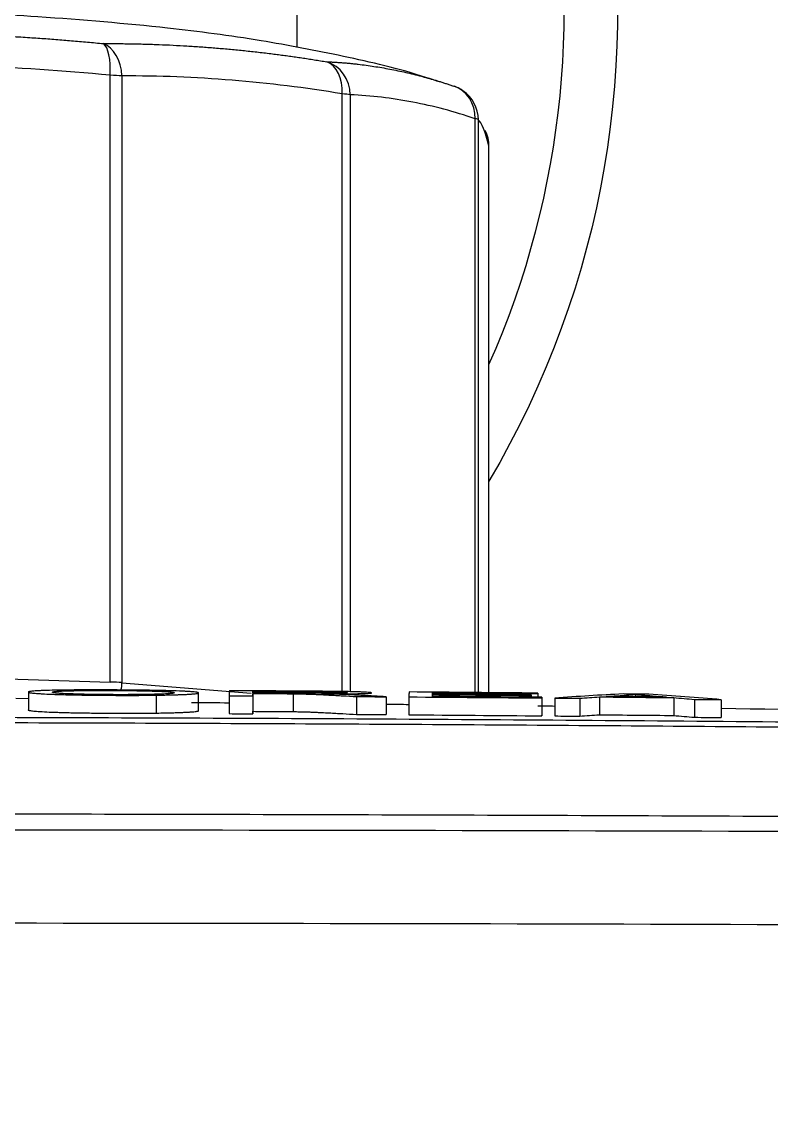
# Model space of a CAD drawing. Header units: millimetres. Extents: x 11618 to 13994, y -5897 to -2537.
# Drawn here: x 12340.59 to 12361.63, y -3587.91 to -3556.98 of the extents above; entities that cross this region are included whole.
import ezdxf

# ---------------------------------------------------------------- set-up
doc = ezdxf.new("R2010")
doc.units = ezdxf.units.MM
doc.layers.add('DIM', color=3, linetype='Continuous', lineweight=13)
doc.styles.get("Standard").update_dxf_attribs({"font": 'arial.ttf'})
doc.dimstyles.get("Standard").update_dxf_attribs({"dimtxt": 0.18, "dimasz": 0.18, "dimexe": 0.18, "dimexo": 0.0625, "dimgap": 0.09, "dimtad": 0, "dimtih": 1, "dimtoh": 1, "dimdec": 1, "dimdsep": 46, "dimtxsty": 'Standard', "dimcen": 0.09, "dimadec": 0, "dimazin": 0, "dimtfac": 1, "dimtdec": 1, "dimtofl": 0, "dimtmove": 0, "dimatfit": 3, "dimfxl": 1, "dimtolj": 1, "dimtzin": 0, "dimarcsym": 0})

# ---------------------------------------------------------------- blocks, each defined once
blk = doc.blocks.new('*D7')
at = {"layer": 'Defpoints', "color": 0, "transparency": 16777216}
for p in [(12331.318, -3489.71), (12736.437, -5533.88), (12816.946, -5533.88)]:
    blk.add_point(p, dxfattribs=at)
at = {"layer": 'DIM', "color": 0, "lineweight": -2, "transparency": 16777216}
for p, q in [((12331.381, -3489.71), (12817.126, -3489.71)), ((12816.946, -3507.71), (12816.946, -4494.996)), ((12816.946, -5515.88), (12816.946, -4528.595)), ((12736.499, -5533.88), (12817.126, -5533.88))]:
    blk.add_line(p, q, dxfattribs=at)
at = {"layer": 'DIM', "color": 0, "transparency": 16777216}
for points in [[(12813.946, -3507.71), (12819.946, -3507.71), (12816.946, -3489.71)], [(12813.946, -5515.88), (12819.946, -5515.88), (12816.946, -5533.88)]]:
    blk.add_solid(points, dxfattribs=at)
at = {"layer": 'DIM', "color": 3, "transparency": 16777216, "insert": (12816.946, -4511.795), "char_height": 18, "attachment_point": 5}
blk.add_mtext('\\A1;(2280)', dxfattribs=at)

msp = doc.modelspace()

# ---------------------------------------------------------------- linework, layer by layer
at = {"linetype": 'Continuous', "lineweight": 18}
for p, q in [((12348.318, -3557.699), (12348.318, -3549.44)), ((12353.704, -3560.466), (12353.703, -3560.463)), ((12353.704, -3575.804), (12353.704, -3560.466)), ((12347.075, -3575.766), (12347.075, -3575.81)), ((12346.407, -3575.892), (12346.407, -3576.393)), ((12347.07, -3575.895), (12347.07, -3576.397)), ((12347.072, -3575.826), (12347.072, -3576.328)), ((12348.208, -3575.834), (12348.208, -3576.336)), ((12349.982, -3575.913), (12349.982, -3576.415)), ((12350.813, -3575.919), (12350.813, -3576.421)), ((12351.456, -3575.924), (12351.456, -3576.425)), ((12352.119, -3575.86), (12352.119, -3575.91)), ((12352.122, -3575.804), (12352.122, -3575.843)), ((12354.886, -3575.883), (12354.886, -3575.932)), ((12354.887, -3575.867), (12354.887, -3575.932)), ((12355.075, -3575.831), (12355.075, -3575.934)), ((12355.076, -3575.817), (12355.076, -3575.934)), ((12355.187, -3575.935), (12355.187, -3576.436)), ((12355.187, -3575.953), (12355.187, -3576.455)), ((12355.551, -3575.956), (12355.551, -3576.458)), ((12356.253, -3575.963), (12356.253, -3576.464)), ((12356.805, -3575.922), (12356.805, -3576.424)), ((12357.818, -3575.857), (12357.818, -3575.917)), ((12358.895, -3575.943), (12358.895, -3576.444)), ((12359.477, -3575.993), (12359.477, -3576.495)), ((12360.23, -3576.001), (12360.23, -3576.502))]:
    msp.add_line(p, q, dxfattribs=at)
at = {"linetype": 'Continuous', "lineweight": 13}
for p, q in [((12343.064, -3575.506), (12343.064, -3558.475)), ((12343.396, -3558.493), (12343.396, -3575.524)), ((12349.581, -3575.773), (12349.581, -3558.996)), ((12349.809, -3559.023), (12349.809, -3575.777)), ((12353.316, -3575.8), (12353.316, -3559.694)), ((12353.406, -3559.727), (12353.406, -3575.801)), ((12353.703, -3575.804), (12353.703, -3560.463)), ((12335.145, -3575.248), (12343.064, -3575.506)), ((12343.396, -3575.524), (12347.027, -3575.818)), ((12340.766, -3575.975), (12340.412, -3575.964)), ((12344.368, -3576.376), (12344.368, -3575.874))]:
    msp.add_line(p, q, dxfattribs=at)
at = {"linetype": 'Continuous', "lineweight": 18, "extrusion": (0, 0, -1)}
msp.add_arc((-12331.318, -3556.64), 26, 128.6803, 210.5719, dxfattribs=at)
at = {"linetype": 'Continuous', "lineweight": 13}
msp.add_arc((12331.318, -3556.64), 24.5, 336.0234, 48.4537, dxfattribs=at)
at = {"linetype": 'Continuous', "lineweight": 18}
for centre, start, end in [((12352.407, -3559.73), 55.3599, 71.0969), ((12352.704, -3560.466), 0, 13.2082)]:
    msp.add_arc(centre, 1, start, end, dxfattribs=at)
at = {"linetype": 'Continuous', "lineweight": 13}
for centre, major_axis, ratio, start_param, end_param in [((12342.714, -3558.557), (-0.005, 1), 0.683336, 4.77304, 6.037517), ((12342.714, -3558.557), (0.099, 0.995), 0.342438, 4.828573, 6.09305), ((12348.899, -3559.059), (0.04, 0.999), 0.91007, 4.784744, 6.049221), ((12348.899, -3559.059), (0.165, 0.986), 0.67237, 4.888534, 6.153011), ((12342.714, -3558.557), (-1, 0), 0.087156, 3.962179, 4.354878), ((12348.899, -3559.059), (-1, 0), 0.087156, 3.56948, 3.962179), ((12352.407, -3559.73), (0.324, 0.946), 0.899104, 5.047608, 6.312085), ((12352.407, -3559.73), (0.568, 0.823), 0.999089, 6.283165, 6.53612), ((12352.407, -3559.73), (-1, 0), 0.087156, 3.176781, 3.56948), ((12352.704, -3560.466), (0.974, 0.228), 0.988123, 6.053088, 6.283203), ((12342.714, -3575.587), (-1, 0), 0.087156, 3.962179, 4.354878), ((12343.055, -3575.555), (-0.04, -0.498), 0.679198, 1.264753, 1.689825)]:
    msp.add_ellipse(centre, major_axis=major_axis, ratio=ratio, start_param=start_param, end_param=end_param, dxfattribs=at)
at = {"linetype": 'Continuous', "lineweight": 18}
for centre, major_axis, ratio, start_param, end_param in [((12352.407, -3559.73), (0.568, 0.823), 0.999089, 5.319614, 6.283166), ((12352.704, -3560.466), (0.974, 0.228), 0.988123, 0.000017, 0.229046)]:
    msp.add_ellipse(centre, major_axis=major_axis, ratio=ratio, start_param=start_param, end_param=end_param, dxfattribs=at)
for points, knots in [([(12352.268, -3558.646), (12352.166, -3558.611), (12351.267, -3558.306), (12349.575, -3557.922), (12347.155, -3557.456), (12344.389, -3557.099), (12341.294, -3556.833), (12337.757, -3556.65), (12334.23, -3556.554), (12330.622, -3556.532), (12327.099, -3556.581), (12323.656, -3556.703), (12320.21, -3556.917), (12317.124, -3557.219), (12314.248, -3557.675), (12312.13, -3558.112), (12310.918, -3558.488), (12310.581, -3558.599)], [0, 0, 0, 0, 0.007267, 0.063999, 0.122625, 0.19141, 0.284019, 0.361251, 0.441573, 0.517676, 0.593093, 0.669703, 0.750451, 0.843607, 0.913436, 0.976116, 1, 1, 1, 1]), ([(12352.059, -3558.573), (12352.075, -3558.577), (12352.125, -3558.592), (12352.208, -3558.616), (12352.307, -3558.646), (12352.407, -3558.677), (12352.506, -3558.709), (12352.606, -3558.742), (12352.673, -3558.764), (12352.706, -3558.776)], [0, 0, 0, 0, 0.077587, 0.231048, 0.38457, 0.53819, 0.691944, 0.845868, 1, 1, 1, 1]), ([(12341.436, -3575.738), (12341.331, -3575.741), (12341.239, -3575.744), (12341.12, -3575.748), (12341.083, -3575.75), (12341.033, -3575.752), (12341.017, -3575.753), (12340.987, -3575.755), (12340.973, -3575.756), (12340.906, -3575.761), (12340.866, -3575.764), (12340.821, -3575.771), (12340.809, -3575.773), (12340.794, -3575.776), (12340.789, -3575.777), (12340.782, -3575.779), (12340.778, -3575.78), (12340.77, -3575.783), (12340.767, -3575.785), (12340.765, -3575.789), (12340.765, -3575.79), (12340.766, -3575.792), (12340.769, -3575.795), (12340.779, -3575.799), (12340.794, -3575.802), (12340.799, -3575.803), (12340.812, -3575.806), (12340.819, -3575.807), (12340.859, -3575.813), (12340.902, -3575.817), (12340.983, -3575.824), (12341.013, -3575.826), (12341.063, -3575.83), (12341.08, -3575.831), (12341.116, -3575.833), (12341.135, -3575.834), (12341.233, -3575.84), (12341.346, -3575.845), (12341.479, -3575.85), (12341.533, -3575.852), (12341.561, -3575.853), (12341.648, -3575.856), (12341.708, -3575.858), (12341.801, -3575.86), (12341.832, -3575.861), (12341.896, -3575.862), (12341.928, -3575.863), (12342.027, -3575.865), (12342.095, -3575.867), (12342.2, -3575.869), (12342.235, -3575.869), (12342.306, -3575.871), (12342.414, -3575.872), (12342.597, -3575.875), (12342.746, -3575.876), (12342.86, -3575.877), (12342.898, -3575.877), (12342.974, -3575.878), (12343.012, -3575.878), (12343.203, -3575.879), (12343.354, -3575.88), (12343.58, -3575.88), (12343.655, -3575.879), (12343.767, -3575.879), (12343.804, -3575.879), (12343.878, -3575.879), (12344.06, -3575.878), (12344.234, -3575.876), (12344.368, -3575.874)], [0, 0, 0, 0, 0.0625, 0.0625, 0.09375, 0.09375, 0.109375, 0.109375, 0.125, 0.125, 0.1875, 0.1875, 0.21875, 0.21875, 0.234375, 0.234375, 0.25, 0.25, 0.28125, 0.28125, 0.296875, 0.296875, 0.3125, 0.34375, 0.34375, 0.359375, 0.359375, 0.375, 0.375, 0.4375, 0.4375, 0.46875, 0.46875, 0.484375, 0.484375, 0.5, 0.5, 0.5625, 0.578125, 0.578125, 0.59375, 0.59375, 0.625, 0.625, 0.640625, 0.640625, 0.65625, 0.65625, 0.6875, 0.6875, 0.703125, 0.703125, 0.71875, 0.75, 0.78125, 0.78125, 0.796875, 0.796875, 0.8125, 0.8125, 0.875, 0.875, 0.90625, 0.90625, 0.921875, 0.921875, 0.9375, 1, 1, 1, 1]), ([(12344.368, -3575.874), (12344.527, -3575.872), (12344.671, -3575.869), (12344.833, -3575.865), (12344.864, -3575.864), (12344.91, -3575.863), (12344.925, -3575.862), (12344.954, -3575.861), (12345.026, -3575.859), (12345.09, -3575.856), (12345.184, -3575.852), (12345.227, -3575.85), (12345.276, -3575.847), (12345.285, -3575.846), (12345.304, -3575.845), (12345.331, -3575.843), (12345.355, -3575.842), (12345.431, -3575.836), (12345.474, -3575.831), (12345.51, -3575.824), (12345.517, -3575.823), (12345.527, -3575.82), (12345.532, -3575.819), (12345.542, -3575.815), (12345.546, -3575.813), (12345.547, -3575.805), (12345.536, -3575.8), (12345.503, -3575.794), (12345.495, -3575.792), (12345.478, -3575.79), (12345.45, -3575.786), (12345.387, -3575.78), (12345.321, -3575.775), (12345.265, -3575.772), (12345.246, -3575.77), (12345.214, -3575.769), (12345.204, -3575.768), (12345.182, -3575.767), (12345.08, -3575.762), (12344.958, -3575.757), (12344.815, -3575.753), (12344.799, -3575.752), (12344.766, -3575.751), (12344.75, -3575.751), (12344.699, -3575.749), (12344.595, -3575.747), (12344.485, -3575.744), (12344.332, -3575.741), (12344.252, -3575.74), (12344.15, -3575.738), (12344.129, -3575.738), (12344.087, -3575.737), (12344.025, -3575.736), (12343.877, -3575.734), (12343.747, -3575.733), (12343.615, -3575.731), (12343.549, -3575.731), (12343.482, -3575.73), (12343.438, -3575.73), (12343.415, -3575.73), (12343.303, -3575.729), (12343.213, -3575.729), (12343.035, -3575.728), (12342.945, -3575.727), (12342.812, -3575.727), (12342.745, -3575.727), (12342.679, -3575.727), (12342.634, -3575.727), (12342.612, -3575.727), (12342.502, -3575.727), (12342.329, -3575.727), (12342.164, -3575.728), (12342.043, -3575.729), (12342.003, -3575.73), (12341.944, -3575.73), (12341.925, -3575.73), (12341.886, -3575.731), (12341.714, -3575.733), (12341.56, -3575.736), (12341.436, -3575.738)], [0, 0, 0, 0, 0.0625, 0.0625, 0.078125, 0.078125, 0.085938, 0.085938, 0.09375, 0.125, 0.125, 0.15625, 0.15625, 0.164063, 0.164063, 0.171875, 0.1875, 0.1875, 0.25, 0.25, 0.265625, 0.265625, 0.28125, 0.28125, 0.3125, 0.3125, 0.375, 0.375, 0.390625, 0.390625, 0.40625, 0.4375, 0.46875, 0.46875, 0.484375, 0.484375, 0.492187, 0.492187, 0.5, 0.5625, 0.5625, 0.570312, 0.570312, 0.578125, 0.578125, 0.59375, 0.625, 0.625, 0.65625, 0.65625, 0.664062, 0.664062, 0.671875, 0.6875, 0.71875, 0.71875, 0.734375, 0.742187, 0.742187, 0.75, 0.75, 0.78125, 0.78125, 0.8125, 0.8125, 0.828125, 0.835937, 0.835937, 0.84375, 0.84375, 0.875, 0.90625, 0.90625, 0.921875, 0.921875, 0.929687, 0.929687, 0.9375, 1, 1, 1, 1]), ([(12341.931, -3575.838), (12341.838, -3575.835), (12341.759, -3575.831), (12341.677, -3575.826), (12341.662, -3575.825), (12341.632, -3575.823), (12341.619, -3575.822), (12341.58, -3575.819), (12341.559, -3575.817), (12341.521, -3575.813), (12341.505, -3575.811), (12341.48, -3575.806), (12341.47, -3575.804), (12341.456, -3575.8), (12341.451, -3575.798), (12341.446, -3575.794), (12341.446, -3575.792), (12341.45, -3575.786), (12341.458, -3575.783), (12341.478, -3575.778), (12341.483, -3575.777), (12341.493, -3575.775), (12341.498, -3575.774), (12341.517, -3575.771), (12341.532, -3575.77), (12341.567, -3575.766), (12341.588, -3575.764), (12341.624, -3575.762), (12341.637, -3575.761), (12341.664, -3575.76), (12341.679, -3575.759), (12341.726, -3575.757), (12341.761, -3575.755), (12341.82, -3575.753), (12341.841, -3575.753), (12341.873, -3575.752), (12341.885, -3575.751), (12341.908, -3575.751), (12341.92, -3575.75), (12341.943, -3575.75), (12341.956, -3575.75), (12341.98, -3575.749), (12342.018, -3575.748), (12342.057, -3575.748), (12342.136, -3575.746), (12342.192, -3575.746), (12342.279, -3575.745), (12342.308, -3575.744), (12342.368, -3575.744), (12342.459, -3575.743), (12342.585, -3575.742), (12342.682, -3575.742), (12342.749, -3575.742), (12342.782, -3575.742), (12342.883, -3575.742), (12342.95, -3575.742), (12343.051, -3575.742), (12343.085, -3575.742), (12343.153, -3575.743), (12343.187, -3575.743), (12343.255, -3575.743), (12343.289, -3575.743), (12343.357, -3575.744), (12343.391, -3575.744), (12343.558, -3575.745), (12343.688, -3575.747), (12343.844, -3575.749), (12343.875, -3575.75), (12343.937, -3575.751), (12343.967, -3575.752), (12344.055, -3575.753), (12344.111, -3575.755), (12344.219, -3575.757), (12344.27, -3575.759), (12344.342, -3575.761), (12344.366, -3575.762), (12344.411, -3575.763), (12344.432, -3575.764), (12344.535, -3575.768), (12344.604, -3575.772), (12344.66, -3575.775)], [0, 0, 0, 0, 0.0625, 0.0625, 0.078125, 0.078125, 0.09375, 0.09375, 0.125, 0.125, 0.15625, 0.15625, 0.1875, 0.1875, 0.21875, 0.21875, 0.25, 0.25, 0.3125, 0.3125, 0.328125, 0.328125, 0.34375, 0.34375, 0.375, 0.375, 0.40625, 0.40625, 0.421875, 0.421875, 0.4375, 0.4375, 0.46875, 0.46875, 0.484375, 0.484375, 0.492187, 0.492187, 0.5, 0.5, 0.507812, 0.507812, 0.515625, 0.53125, 0.53125, 0.5625, 0.5625, 0.578125, 0.578125, 0.59375, 0.625, 0.640625, 0.640625, 0.65625, 0.65625, 0.6875, 0.6875, 0.703125, 0.703125, 0.71875, 0.71875, 0.734375, 0.734375, 0.75, 0.75, 0.8125, 0.8125, 0.828125, 0.828125, 0.84375, 0.84375, 0.875, 0.875, 0.90625, 0.90625, 0.921875, 0.921875, 0.9375, 0.9375, 1, 1, 1, 1]), ([(12348.998, -3575.837), (12349.071, -3575.837), (12349.142, -3575.837), (12349.283, -3575.838), (12349.353, -3575.838), (12349.491, -3575.837), (12349.559, -3575.837), (12349.659, -3575.837), (12349.692, -3575.836), (12349.757, -3575.836), (12349.789, -3575.836), (12349.881, -3575.835), (12349.939, -3575.834), (12350.007, -3575.833), (12350.02, -3575.832), (12350.046, -3575.832), (12350.059, -3575.832), (12350.096, -3575.831), (12350.12, -3575.83), (12350.186, -3575.828), (12350.226, -3575.827), (12350.277, -3575.825), (12350.293, -3575.824), (12350.321, -3575.822), (12350.334, -3575.822), (12350.367, -3575.819), (12350.383, -3575.817), (12350.396, -3575.815), (12350.398, -3575.815), (12350.402, -3575.814), (12350.407, -3575.812), (12350.408, -3575.811), (12350.408, -3575.808), (12350.403, -3575.806), (12350.391, -3575.804), (12350.388, -3575.803), (12350.381, -3575.802), (12350.371, -3575.801), (12350.339, -3575.798), (12350.3, -3575.795), (12350.253, -3575.792), (12350.236, -3575.791), (12350.2, -3575.789), (12350.181, -3575.788), (12350.119, -3575.786), (12350.073, -3575.784), (12350.009, -3575.782), (12349.996, -3575.782), (12349.969, -3575.781), (12349.955, -3575.78), (12349.913, -3575.779), (12349.825, -3575.777), (12349.729, -3575.775), (12349.645, -3575.774), (12349.628, -3575.773), (12349.593, -3575.773), (12349.576, -3575.772), (12349.524, -3575.772), (12349.489, -3575.771), (12349.383, -3575.77), (12349.312, -3575.769), (12349.169, -3575.768), (12349.097, -3575.767), (12348.953, -3575.766), (12348.881, -3575.765), (12348.772, -3575.764), (12348.735, -3575.764), (12348.663, -3575.763), (12348.626, -3575.763), (12348.445, -3575.762), (12347.719, -3575.757), (12346.993, -3575.752), (12346.413, -3575.748)], [0, 0, 0, 0, 0.03125, 0.03125, 0.0625, 0.0625, 0.09375, 0.09375, 0.109375, 0.109375, 0.125, 0.125, 0.15625, 0.15625, 0.164062, 0.164062, 0.171875, 0.171875, 0.1875, 0.1875, 0.21875, 0.21875, 0.234375, 0.234375, 0.25, 0.25, 0.28125, 0.28125, 0.289062, 0.289062, 0.296875, 0.3125, 0.3125, 0.34375, 0.34375, 0.351562, 0.351562, 0.359375, 0.375, 0.40625, 0.40625, 0.421875, 0.421875, 0.4375, 0.4375, 0.46875, 0.46875, 0.476562, 0.476562, 0.484375, 0.484375, 0.5, 0.53125, 0.53125, 0.539062, 0.539062, 0.546875, 0.546875, 0.5625, 0.5625, 0.59375, 0.59375, 0.625, 0.625, 0.65625, 0.65625, 0.671875, 0.671875, 0.6875, 0.6875, 0.75, 1, 1, 1, 1]), ([(12347.075, -3575.766), (12347.373, -3575.768), (12347.82, -3575.771), (12348.341, -3575.774), (12348.565, -3575.776), (12348.658, -3575.777), (12348.677, -3575.777), (12348.714, -3575.777), (12348.77, -3575.778), (12348.825, -3575.778), (12348.899, -3575.779), (12348.936, -3575.779), (12349.01, -3575.78), (12349.047, -3575.78), (12349.12, -3575.781), (12349.156, -3575.782), (12349.227, -3575.783), (12349.262, -3575.783), (12349.313, -3575.784), (12349.329, -3575.785), (12349.362, -3575.785), (12349.378, -3575.786), (12349.409, -3575.787), (12349.424, -3575.787), (12349.454, -3575.788), (12349.468, -3575.788), (12349.509, -3575.789), (12349.534, -3575.79), (12349.57, -3575.792), (12349.581, -3575.792), (12349.603, -3575.793), (12349.633, -3575.794), (12349.658, -3575.796), (12349.679, -3575.797), (12349.685, -3575.798), (12349.696, -3575.799), (12349.701, -3575.799), (12349.714, -3575.801), (12349.719, -3575.802), (12349.725, -3575.803), (12349.726, -3575.804), (12349.727, -3575.805), (12349.727, -3575.805), (12349.725, -3575.807), (12349.721, -3575.808), (12349.712, -3575.809), (12349.709, -3575.809), (12349.7, -3575.81), (12349.695, -3575.811), (12349.667, -3575.813), (12349.634, -3575.814), (12349.593, -3575.816)], [0, 0, 0, 0, 0.25, 0.375, 0.4375, 0.4375, 0.453125, 0.453125, 0.46875, 0.5, 0.5, 0.53125, 0.53125, 0.5625, 0.5625, 0.59375, 0.59375, 0.625, 0.625, 0.640625, 0.640625, 0.65625, 0.65625, 0.671875, 0.671875, 0.6875, 0.6875, 0.71875, 0.71875, 0.734375, 0.734375, 0.75, 0.78125, 0.78125, 0.796875, 0.796875, 0.8125, 0.8125, 0.84375, 0.84375, 0.859375, 0.859375, 0.875, 0.875, 0.90625, 0.90625, 0.921875, 0.921875, 0.9375, 0.9375, 1, 1, 1, 1]), ([(12344.66, -3575.775), (12344.707, -3575.778), (12344.745, -3575.781), (12344.803, -3575.788), (12344.825, -3575.791), (12344.843, -3575.795), (12344.846, -3575.796), (12344.852, -3575.797), (12344.859, -3575.8), (12344.863, -3575.802), (12344.865, -3575.805), (12344.865, -3575.807), (12344.862, -3575.81), (12344.859, -3575.812), (12344.847, -3575.817), (12344.833, -3575.82), (12344.805, -3575.824), (12344.799, -3575.825), (12344.786, -3575.826), (12344.779, -3575.827), (12344.757, -3575.83), (12344.74, -3575.831), (12344.682, -3575.836), (12344.634, -3575.839), (12344.569, -3575.842), (12344.561, -3575.842), (12344.546, -3575.843), (12344.538, -3575.843), (12344.514, -3575.844), (12344.481, -3575.845), (12344.446, -3575.847), (12344.41, -3575.848), (12344.391, -3575.848), (12344.333, -3575.85), (12344.293, -3575.851), (12344.229, -3575.853), (12344.196, -3575.853), (12344.162, -3575.854), (12344.139, -3575.855), (12344.128, -3575.855), (12344.022, -3575.857), (12343.874, -3575.859), (12343.713, -3575.86), (12343.63, -3575.86), (12343.602, -3575.86), (12343.546, -3575.86), (12343.518, -3575.861), (12343.378, -3575.861), (12343.264, -3575.861), (12343.121, -3575.86), (12343.092, -3575.86), (12343.035, -3575.859), (12342.95, -3575.859), (12342.809, -3575.858), (12342.699, -3575.856), (12342.617, -3575.855), (12342.59, -3575.855), (12342.536, -3575.854), (12342.51, -3575.854), (12342.378, -3575.851), (12342.279, -3575.849), (12342.141, -3575.845), (12342.097, -3575.844), (12342.033, -3575.842), (12342.012, -3575.841), (12341.971, -3575.84), (12341.951, -3575.839), (12341.931, -3575.838)], [0, 0, 0, 0, 0.0625, 0.0625, 0.125, 0.125, 0.140625, 0.140625, 0.15625, 0.1875, 0.1875, 0.21875, 0.21875, 0.25, 0.25, 0.3125, 0.3125, 0.328125, 0.328125, 0.34375, 0.34375, 0.375, 0.375, 0.4375, 0.4375, 0.445313, 0.445313, 0.453125, 0.453125, 0.46875, 0.484375, 0.484375, 0.5, 0.5, 0.53125, 0.53125, 0.546875, 0.554688, 0.554688, 0.5625, 0.5625, 0.625, 0.65625, 0.65625, 0.671875, 0.671875, 0.6875, 0.6875, 0.75, 0.75, 0.765625, 0.765625, 0.78125, 0.8125, 0.84375, 0.84375, 0.859375, 0.859375, 0.875, 0.875, 0.9375, 0.9375, 0.96875, 0.96875, 0.984375, 0.984375, 1, 1, 1, 1]), ([(12347.072, -3575.826), (12347.262, -3575.828), (12347.499, -3575.829), (12347.736, -3575.831), (12347.83, -3575.831), (12347.878, -3575.831), (12347.972, -3575.832), (12348.02, -3575.832), (12348.091, -3575.833), (12348.114, -3575.833), (12348.161, -3575.834), (12348.185, -3575.834), (12348.208, -3575.834)], [0, 0, 0, 0, 0.5, 0.625, 0.625, 0.75, 0.75, 0.875, 0.875, 0.9375, 0.9375, 1, 1, 1, 1]), ([(12348.208, -3575.834), (12348.267, -3575.835), (12348.324, -3575.836), (12348.406, -3575.838), (12348.433, -3575.838), (12348.472, -3575.839), (12348.485, -3575.839), (12348.505, -3575.84), (12348.511, -3575.84), (12348.524, -3575.84), (12348.53, -3575.841), (12348.561, -3575.841), (12348.584, -3575.842), (12348.629, -3575.844), (12348.651, -3575.844), (12348.693, -3575.846), (12348.714, -3575.847), (12348.754, -3575.848), (12348.773, -3575.849), (12348.831, -3575.851), (12348.868, -3575.853), (12348.94, -3575.856), (12348.975, -3575.858), (12349.078, -3575.863), (12349.145, -3575.867), (12349.277, -3575.874), (12349.341, -3575.877), (12349.47, -3575.884), (12349.535, -3575.888), (12349.727, -3575.899), (12349.854, -3575.906), (12349.982, -3575.913)], [0, 0, 0, 0, 0.0625, 0.0625, 0.09375, 0.09375, 0.109375, 0.109375, 0.117187, 0.117187, 0.125, 0.125, 0.15625, 0.15625, 0.1875, 0.1875, 0.21875, 0.21875, 0.25, 0.25, 0.3125, 0.3125, 0.375, 0.375, 0.5, 0.5, 0.625, 0.625, 0.75, 0.75, 1, 1, 1, 1]), ([(12349.593, -3575.816), (12349.565, -3575.817), (12349.534, -3575.818), (12349.481, -3575.819), (12349.452, -3575.819), (12349.422, -3575.82), (12349.401, -3575.82), (12349.391, -3575.82), (12349.337, -3575.821), (12349.292, -3575.821), (12349.233, -3575.821), (12349.221, -3575.821), (12349.197, -3575.821), (12349.185, -3575.821), (12349.149, -3575.821), (12349.124, -3575.822), (12349.051, -3575.822), (12349.001, -3575.821), (12348.901, -3575.821), (12348.851, -3575.821), (12348.75, -3575.821), (12348.699, -3575.82), (12348.597, -3575.82), (12348.546, -3575.819), (12348.495, -3575.819)], [0, 0, 0, 0, 0.125, 0.125, 0.1875, 0.21875, 0.21875, 0.25, 0.25, 0.375, 0.375, 0.40625, 0.40625, 0.4375, 0.4375, 0.5, 0.5, 0.625, 0.625, 0.75, 0.75, 0.875, 0.875, 1, 1, 1, 1]), ([(12349.397, -3575.847), (12349.368, -3575.846), (12349.337, -3575.845), (12349.273, -3575.843), (12349.24, -3575.843), (12349.173, -3575.841), (12349.138, -3575.84), (12349.069, -3575.839), (12349.034, -3575.838), (12348.998, -3575.837)], [0, 0, 0, 0, 0.25, 0.25, 0.5, 0.5, 0.75, 0.75, 1, 1, 1, 1]), ([(12350.813, -3575.919), (12350.591, -3575.906), (12350.313, -3575.891), (12350.035, -3575.875), (12349.966, -3575.872), (12349.952, -3575.871), (12349.924, -3575.869), (12349.882, -3575.867), (12349.837, -3575.865), (12349.746, -3575.861), (12349.682, -3575.858), (12349.546, -3575.852), (12349.474, -3575.85), (12349.397, -3575.847)], [0, 0, 0, 0, 0.5, 0.625, 0.625, 0.65625, 0.65625, 0.6875, 0.75, 0.75, 0.875, 0.875, 1, 1, 1, 1]), ([(12356.996, -3575.909), (12357.146, -3575.9), (12357.315, -3575.89), (12357.493, -3575.88), (12357.521, -3575.878), (12357.54, -3575.877), (12357.55, -3575.876), (12357.596, -3575.874), (12357.698, -3575.867), (12357.776, -3575.861), (12357.818, -3575.857)], [0, 0, 0, 0, 0.5, 0.5625, 0.59375, 0.59375, 0.625, 0.625, 0.75, 1, 1, 1, 1]), ([(12357.818, -3575.857), (12357.847, -3575.859), (12357.879, -3575.862), (12357.946, -3575.868), (12357.98, -3575.87), (12358.052, -3575.876), (12358.088, -3575.879), (12358.144, -3575.883), (12358.163, -3575.884), (12358.201, -3575.887), (12358.371, -3575.9), (12358.54, -3575.914), (12358.691, -3575.926)], [0, 0, 0, 0, 0.125, 0.125, 0.25, 0.25, 0.375, 0.375, 0.4375, 0.4375, 0.5, 1, 1, 1, 1]), ([(12340.766, -3576.289), (12340.766, -3576.289), (12340.766, -3576.289), (12340.765, -3576.29), (12340.765, -3576.291), (12340.766, -3576.294), (12340.769, -3576.297), (12340.779, -3576.3), (12340.794, -3576.304), (12340.799, -3576.305), (12340.812, -3576.307), (12340.819, -3576.308), (12340.859, -3576.314), (12340.902, -3576.319), (12340.983, -3576.326), (12341.013, -3576.328), (12341.063, -3576.332), (12341.08, -3576.333), (12341.116, -3576.335), (12341.135, -3576.336), (12341.233, -3576.342), (12341.346, -3576.347), (12341.479, -3576.352), (12341.533, -3576.354), (12341.561, -3576.355), (12341.648, -3576.358), (12341.708, -3576.359), (12341.801, -3576.362), (12341.832, -3576.363), (12341.896, -3576.364), (12341.928, -3576.365), (12342.027, -3576.367), (12342.095, -3576.369), (12342.2, -3576.371), (12342.235, -3576.371), (12342.306, -3576.372), (12342.414, -3576.374), (12342.597, -3576.376), (12342.746, -3576.378), (12342.86, -3576.379), (12342.898, -3576.379), (12342.974, -3576.38), (12343.012, -3576.38), (12343.203, -3576.381), (12343.354, -3576.381), (12343.58, -3576.381), (12343.655, -3576.381), (12343.767, -3576.381), (12343.804, -3576.381), (12343.878, -3576.38), (12344.06, -3576.379), (12344.234, -3576.378), (12344.368, -3576.376)], [0, 0, 0, 0, 0.000696, 0.000696, 0.02242, 0.02242, 0.044144, 0.087592, 0.087592, 0.109316, 0.109316, 0.13104, 0.13104, 0.217936, 0.217936, 0.261384, 0.261384, 0.283108, 0.283108, 0.304832, 0.304832, 0.391728, 0.413452, 0.413452, 0.435176, 0.435176, 0.478624, 0.478624, 0.500348, 0.500348, 0.522072, 0.522072, 0.56552, 0.56552, 0.587244, 0.587244, 0.608968, 0.652416, 0.695864, 0.695864, 0.717588, 0.717588, 0.739312, 0.739312, 0.826208, 0.826208, 0.869656, 0.869656, 0.89138, 0.89138, 0.913104, 1, 1, 1, 1]), ([(12344.368, -3576.376), (12344.527, -3576.374), (12344.671, -3576.371), (12344.833, -3576.367), (12344.864, -3576.366), (12344.91, -3576.364), (12344.925, -3576.364), (12344.954, -3576.363), (12345.026, -3576.361), (12345.09, -3576.358), (12345.184, -3576.354), (12345.227, -3576.351), (12345.276, -3576.348), (12345.285, -3576.348), (12345.304, -3576.347), (12345.331, -3576.345), (12345.355, -3576.343), (12345.431, -3576.337), (12345.474, -3576.332), (12345.51, -3576.326), (12345.517, -3576.324), (12345.527, -3576.322), (12345.532, -3576.321), (12345.542, -3576.317), (12345.546, -3576.314), (12345.546, -3576.311), (12345.546, -3576.311), (12345.546, -3576.311)], [0, 0, 0, 0, 0.198236, 0.198236, 0.247795, 0.247795, 0.272575, 0.272575, 0.297354, 0.396472, 0.396472, 0.495591, 0.495591, 0.52037, 0.52037, 0.54515, 0.594709, 0.594709, 0.792945, 0.792945, 0.842504, 0.842504, 0.892063, 0.892063, 0.991181, 0.991181, 1, 1, 1, 1]), ([(12347.072, -3576.328), (12347.262, -3576.329), (12347.499, -3576.33), (12347.736, -3576.332), (12347.83, -3576.333), (12347.878, -3576.333), (12347.973, -3576.334), (12348.02, -3576.334), (12348.091, -3576.334), (12348.114, -3576.335), (12348.161, -3576.335), (12348.185, -3576.335), (12348.208, -3576.336)], [0, 0, 0, 0, 0.5, 0.625, 0.625, 0.75, 0.75, 0.875, 0.875, 0.9375, 0.9375, 1, 1, 1, 1]), ([(12348.208, -3576.336), (12348.267, -3576.336), (12348.324, -3576.337), (12348.406, -3576.339), (12348.433, -3576.34), (12348.472, -3576.341), (12348.485, -3576.341), (12348.505, -3576.341), (12348.511, -3576.342), (12348.524, -3576.342), (12348.53, -3576.342), (12348.561, -3576.343), (12348.584, -3576.344), (12348.629, -3576.345), (12348.651, -3576.346), (12348.693, -3576.347), (12348.714, -3576.348), (12348.754, -3576.35), (12348.773, -3576.35), (12348.831, -3576.353), (12348.868, -3576.355), (12348.94, -3576.358), (12348.975, -3576.36), (12349.078, -3576.365), (12349.145, -3576.368), (12349.277, -3576.375), (12349.341, -3576.379), (12349.47, -3576.386), (12349.535, -3576.389), (12349.727, -3576.4), (12349.854, -3576.408), (12349.982, -3576.415)], [0, 0, 0, 0, 0.0625, 0.0625, 0.09375, 0.09375, 0.109375, 0.109375, 0.117188, 0.117188, 0.125, 0.125, 0.15625, 0.15625, 0.1875, 0.1875, 0.21875, 0.21875, 0.25, 0.25, 0.3125, 0.3125, 0.375, 0.375, 0.5, 0.5, 0.625, 0.625, 0.75, 0.75, 1, 1, 1, 1]), ([(12415.016, -3577.526), (12414.101, -3577.498), (12411.211, -3577.411), (12406.739, -3577.302), (12401.122, -3577.154), (12395.367, -3577.004), (12389.243, -3576.846), (12383.478, -3576.706), (12378.922, -3576.601), (12375.149, -3576.519), (12371.235, -3576.439), (12366.198, -3576.345), (12362.404, -3576.283), (12360.229, -3576.252)], [0, 0, 0, 0, 0.056787, 0.177836, 0.275083, 0.375579, 0.494642, 0.602489, 0.681867, 0.736946, 0.802093, 0.886605, 1, 1, 1, 1])]:
    msp.add_open_spline(points, degree=3, knots=knots, dxfattribs=at)
at = {"linetype": 'Continuous', "lineweight": 13}
for points, knots in [([(12334.844, -3557.325), (12334.884, -3557.323), (12334.963, -3557.321), (12335.081, -3557.317), (12335.199, -3557.313), (12335.317, -3557.31), (12335.435, -3557.307), (12335.553, -3557.304), (12335.671, -3557.302), (12335.789, -3557.299), (12335.906, -3557.297), (12336.024, -3557.295), (12336.142, -3557.294), (12336.26, -3557.292), (12336.378, -3557.291), (12336.496, -3557.29), (12336.614, -3557.29), (12336.731, -3557.289), (12336.977, -3557.289), (12337.351, -3557.29), (12337.853, -3557.296), (12338.355, -3557.306), (12338.858, -3557.321), (12339.36, -3557.339), (12339.862, -3557.362), (12340.365, -3557.388), (12340.774, -3557.413), (12341.09, -3557.435), (12341.313, -3557.451), (12341.536, -3557.467), (12341.759, -3557.485), (12341.982, -3557.504), (12342.205, -3557.523), (12342.429, -3557.543), (12342.652, -3557.564), (12342.802, -3557.579), (12342.876, -3557.586)], [0, 0, 0, 0, 0.014759, 0.029506, 0.044243, 0.05897, 0.07369, 0.088402, 0.103107, 0.117807, 0.132503, 0.147195, 0.161885, 0.176573, 0.191261, 0.20595, 0.22064, 0.235333, 0.250029, 0.312597, 0.37507, 0.43753, 0.500059, 0.56257, 0.625013, 0.687472, 0.750029, 0.777777, 0.805516, 0.833253, 0.860994, 0.888747, 0.916517, 0.944311, 0.972137, 1, 1, 1, 1]), ([(12342.876, -3557.586), (12342.907, -3557.586), (12342.968, -3557.586), (12343.06, -3557.586), (12343.152, -3557.586), (12343.244, -3557.586), (12343.336, -3557.587), (12343.428, -3557.587), (12343.52, -3557.589), (12343.612, -3557.59), (12343.704, -3557.591), (12343.795, -3557.593), (12343.887, -3557.595), (12343.979, -3557.597), (12344.071, -3557.6), (12344.163, -3557.603), (12344.255, -3557.606), (12344.347, -3557.609), (12344.539, -3557.616), (12344.83, -3557.629), (12345.222, -3557.65), (12345.614, -3557.676), (12346.006, -3557.706), (12346.398, -3557.74), (12346.791, -3557.778), (12347.183, -3557.82), (12347.504, -3557.858), (12347.751, -3557.889), (12347.925, -3557.912), (12348.1, -3557.935), (12348.274, -3557.96), (12348.449, -3557.985), (12348.623, -3558.012), (12348.798, -3558.039), (12348.973, -3558.067), (12349.09, -3558.086), (12349.148, -3558.096)], [0, 0, 0, 0, 0.014755, 0.0295, 0.044234, 0.058958, 0.073674, 0.088383, 0.103085, 0.117782, 0.132474, 0.147163, 0.161849, 0.176534, 0.191218, 0.205903, 0.22059, 0.235279, 0.249971, 0.312524, 0.374981, 0.437426, 0.499941, 0.562466, 0.624924, 0.687398, 0.749971, 0.777727, 0.805473, 0.833216, 0.860964, 0.888723, 0.916499, 0.9443, 0.972131, 1, 1, 1, 1]), ([(12349.148, -3558.096), (12349.166, -3558.096), (12349.2, -3558.098), (12349.252, -3558.1), (12349.304, -3558.103), (12349.356, -3558.106), (12349.408, -3558.109), (12349.46, -3558.112), (12349.512, -3558.115), (12349.564, -3558.119), (12349.616, -3558.123), (12349.667, -3558.128), (12349.719, -3558.132), (12349.771, -3558.137), (12349.823, -3558.142), (12349.875, -3558.147), (12349.927, -3558.153), (12349.979, -3558.158), (12350.088, -3558.171), (12350.253, -3558.191), (12350.475, -3558.224), (12350.697, -3558.26), (12350.919, -3558.3), (12351.142, -3558.345), (12351.365, -3558.394), (12351.588, -3558.446), (12351.77, -3558.493), (12351.91, -3558.531), (12351.993, -3558.554), (12352.042, -3558.568), (12352.059, -3558.573)], [0, 0, 0, 0, 0.018012, 0.036011, 0.053997, 0.071971, 0.089936, 0.107891, 0.125838, 0.143779, 0.161714, 0.179645, 0.197573, 0.215499, 0.233424, 0.251351, 0.269279, 0.28721, 0.305146, 0.381504, 0.457747, 0.533975, 0.610289, 0.686615, 0.762859, 0.839122, 0.915506, 0.949388, 0.983258, 1, 1, 1, 1]), ([(12343.064, -3558.475), (12341.746, -3558.344), (12340.426, -3558.259), (12337.784, -3558.173), (12336.463, -3558.172), (12335.145, -3558.218)], [0, 0, 0, 0, 0.5, 0.5, 1, 1, 1, 1]), ([(12349.581, -3558.996), (12348.551, -3558.824), (12347.52, -3558.698), (12345.456, -3558.53), (12344.426, -3558.489), (12343.396, -3558.493)], [0, 0, 0, 0, 0.5, 0.5, 1, 1, 1, 1]), ([(12353.316, -3559.694), (12352.732, -3559.494), (12352.147, -3559.34), (12350.977, -3559.116), (12350.393, -3559.046), (12349.809, -3559.023)], [0, 0, 0, 0, 0.5, 0.5, 1, 1, 1, 1]), ([(12353.703, -3560.463), (12353.654, -3560.252), (12353.604, -3560.087), (12353.505, -3559.841), (12353.456, -3559.761), (12353.406, -3559.727)], [0, 0, 0, 0, 0.5, 0.5, 1, 1, 1, 1]), ([(12425.371, -3578.036), (12425.242, -3578.03), (12424.983, -3578.018), (12424.595, -3578), (12424.21, -3577.982), (12423.827, -3577.965), (12423.446, -3577.948), (12423.067, -3577.932), (12422.378, -3577.902), (12421.463, -3577.865), (12420.406, -3577.823), (12419.602, -3577.793), (12419.05, -3577.773), (12418.69, -3577.761), (12418.439, -3577.752), (12418.214, -3577.744), (12417.989, -3577.737), (12417.764, -3577.729), (12417.539, -3577.722), (12417.315, -3577.715), (12417.091, -3577.708), (12416.868, -3577.701), (12416.644, -3577.694), (12416.421, -3577.687), (12416.198, -3577.68), (12415.975, -3577.674), (12415.753, -3577.667), (12415.53, -3577.661), (12415.096, -3577.649), (12414.456, -3577.631), (12413.609, -3577.611), (12412.777, -3577.591), (12411.664, -3577.565), (12410.273, -3577.533), (12408.594, -3577.496), (12407.055, -3577.462), (12405.656, -3577.433), (12404.396, -3577.406), (12403.137, -3577.38), (12401.869, -3577.354), (12400.023, -3577.317), (12397.03, -3577.259), (12392.326, -3577.173), (12385.911, -3577.066), (12378.044, -3576.95), (12369.236, -3576.843), (12359.999, -3576.755), (12350.587, -3576.691), (12340.998, -3576.651), (12334.35, -3576.643), (12330.7, -3576.643), (12330.11, -3576.643), (12329.519, -3576.644), (12328.928, -3576.644), (12328.337, -3576.645), (12327.746, -3576.645), (12327.156, -3576.646), (12326.565, -3576.647), (12325.974, -3576.648), (12325.383, -3576.649), (12324.792, -3576.65), (12324.201, -3576.651), (12323.61, -3576.652), (12323.019, -3576.654), (12322.428, -3576.655), (12321.837, -3576.657), (12321.246, -3576.659), (12320.655, -3576.661), (12320.064, -3576.662), (12319.474, -3576.664), (12318.883, -3576.667), (12318.292, -3576.669), (12317.701, -3576.671), (12317.11, -3576.674), (12316.519, -3576.676), (12315.929, -3576.679), (12315.338, -3576.681), (12314.747, -3576.684), (12314.156, -3576.687), (12313.566, -3576.69), (12312.975, -3576.693), (12312.384, -3576.697), (12311.793, -3576.7), (12311.203, -3576.703), (12310.612, -3576.707), (12310.021, -3576.711), (12309.431, -3576.714), (12308.84, -3576.718), (12308.249, -3576.722), (12307.659, -3576.726), (12307.068, -3576.73), (12306.477, -3576.735), (12305.887, -3576.739), (12305.296, -3576.743), (12304.706, -3576.748), (12304.115, -3576.752), (12303.524, -3576.757), (12302.934, -3576.762), (12302.343, -3576.767), (12301.753, -3576.772), (12301.162, -3576.777), (12300.572, -3576.782), (12299.981, -3576.788), (12299.39, -3576.793), (12298.8, -3576.799), (12298.209, -3576.804), (12297.619, -3576.81), (12297.028, -3576.816), (12296.438, -3576.822), (12295.847, -3576.828), (12295.257, -3576.834), (12294.666, -3576.84), (12294.076, -3576.847), (12293.485, -3576.853), (12292.895, -3576.86), (12292.304, -3576.866), (12291.714, -3576.873), (12291.123, -3576.88), (12290.533, -3576.887), (12289.942, -3576.894), (12289.352, -3576.901), (12288.761, -3576.908), (12288.171, -3576.916), (12287.58, -3576.923), (12286.99, -3576.931), (12286.399, -3576.938), (12285.809, -3576.946), (12285.218, -3576.954), (12284.628, -3576.962), (12284.037, -3576.97), (12283.447, -3576.978), (12282.857, -3576.986), (12282.266, -3576.995), (12281.676, -3577.003), (12281.085, -3577.012), (12280.495, -3577.02), (12279.904, -3577.029), (12279.314, -3577.038), (12278.724, -3577.047), (12278.133, -3577.056), (12277.543, -3577.065), (12276.953, -3577.074), (12276.362, -3577.084), (12275.772, -3577.093), (12275.182, -3577.103), (12274.591, -3577.112), (12274.001, -3577.122), (12273.411, -3577.132), (12272.821, -3577.142), (12272.231, -3577.152), (12271.64, -3577.162), (12271.05, -3577.172), (12270.46, -3577.183), (12269.87, -3577.193), (12269.28, -3577.204), (12268.69, -3577.214), (12268.1, -3577.225), (12267.51, -3577.236), (12266.92, -3577.247), (12266.33, -3577.258), (12265.74, -3577.269), (12265.15, -3577.28), (12264.56, -3577.292), (12263.97, -3577.303), (12263.38, -3577.314), (12262.79, -3577.326), (12262.201, -3577.338), (12261.611, -3577.35), (12261.021, -3577.362), (12260.431, -3577.374), (12259.841, -3577.386), (12259.252, -3577.398), (12258.662, -3577.41), (12258.072, -3577.423), (12257.483, -3577.435), (12256.893, -3577.448), (12256.304, -3577.46), (12255.714, -3577.473), (12255.124, -3577.486), (12254.535, -3577.499), (12253.945, -3577.512), (12253.356, -3577.525), (12252.766, -3577.539), (12252.177, -3577.552), (12251.588, -3577.566), (12250.999, -3577.579), (12250.41, -3577.593), (12249.821, -3577.607), (12249.241, -3577.62), (12248.677, -3577.634), (12248.13, -3577.647), (12247.592, -3577.661), (12247.054, -3577.676), (12246.515, -3577.692), (12245.975, -3577.708), (12245.433, -3577.725), (12244.89, -3577.742), (12244.345, -3577.761), (12243.8, -3577.779), (12243.254, -3577.799), (12242.707, -3577.819), (12242.16, -3577.84), (12241.613, -3577.862), (12241.064, -3577.884), (12240.514, -3577.906), (12239.963, -3577.93), (12239.412, -3577.954), (12238.859, -3577.978), (12238.306, -3578.003), (12237.752, -3578.029), (12237.382, -3578.046), (12237.198, -3578.055)], [0, 0, 0, 0, 0.002075, 0.004138, 0.006191, 0.008234, 0.010265, 0.012285, 0.014295, 0.021282, 0.026906, 0.031182, 0.034123, 0.035734, 0.036934, 0.038133, 0.039331, 0.040527, 0.041722, 0.042916, 0.044109, 0.0453, 0.04649, 0.047678, 0.048865, 0.050051, 0.051235, 0.052418, 0.053599, 0.058178, 0.06263, 0.067121, 0.071464, 0.080395, 0.089328, 0.098262, 0.104962, 0.111662, 0.118361, 0.12506, 0.131886, 0.147806, 0.172816, 0.206909, 0.250083, 0.298211, 0.347252, 0.397214, 0.448106, 0.499939, 0.503075, 0.50621, 0.509346, 0.512481, 0.515617, 0.518753, 0.521889, 0.525026, 0.528162, 0.531298, 0.534435, 0.537571, 0.540708, 0.543844, 0.546981, 0.550118, 0.553254, 0.55639, 0.559527, 0.562663, 0.565799, 0.568935, 0.572072, 0.575208, 0.578344, 0.58148, 0.584616, 0.587751, 0.590887, 0.594023, 0.597159, 0.600295, 0.60343, 0.606566, 0.609702, 0.612837, 0.615973, 0.619109, 0.622244, 0.62538, 0.628516, 0.631651, 0.634787, 0.637923, 0.641058, 0.644194, 0.647329, 0.650465, 0.653601, 0.656736, 0.659872, 0.663008, 0.666143, 0.669279, 0.672415, 0.675551, 0.678686, 0.681822, 0.684958, 0.688094, 0.69123, 0.694366, 0.697502, 0.700638, 0.703774, 0.70691, 0.710046, 0.713183, 0.716319, 0.719455, 0.722592, 0.725728, 0.728865, 0.732001, 0.735138, 0.738275, 0.741411, 0.744548, 0.747685, 0.750822, 0.753959, 0.757096, 0.760233, 0.763371, 0.766508, 0.769645, 0.772782, 0.775919, 0.779056, 0.782193, 0.785331, 0.788468, 0.791605, 0.794742, 0.797879, 0.801016, 0.804154, 0.807291, 0.810428, 0.813565, 0.816702, 0.819839, 0.822977, 0.826114, 0.829251, 0.832388, 0.835525, 0.838662, 0.841799, 0.844936, 0.848073, 0.85121, 0.854347, 0.857484, 0.860621, 0.863758, 0.866895, 0.870032, 0.873168, 0.876305, 0.879442, 0.882579, 0.885716, 0.888853, 0.891989, 0.895126, 0.898263, 0.9014, 0.904538, 0.907675, 0.910812, 0.913948, 0.917084, 0.92022, 0.923354, 0.926487, 0.929624, 0.932769, 0.935889, 0.938885, 0.94177, 0.944623, 0.947485, 0.950355, 0.953234, 0.95612, 0.959013, 0.961913, 0.96482, 0.967728, 0.970638, 0.973551, 0.97647, 0.979394, 0.982324, 0.985259, 0.988198, 0.991142, 0.994091, 0.997043, 1, 1, 1, 1]), ([(12248.769, -3577.504), (12248.843, -3577.502), (12248.956, -3577.499), (12249.132, -3577.495), (12249.322, -3577.49), (12249.584, -3577.484), (12249.917, -3577.476), (12250.321, -3577.466), (12250.797, -3577.455), (12251.344, -3577.441), (12251.963, -3577.427), (12252.654, -3577.411), (12253.416, -3577.393), (12254.25, -3577.374), (12255.155, -3577.353), (12256.133, -3577.331), (12257.181, -3577.308), (12258.301, -3577.283), (12259.493, -3577.258), (12261.617, -3577.213), (12264.649, -3577.151), (12268.565, -3577.075), (12272.483, -3577.004), (12276.403, -3576.938), (12280.323, -3576.876), (12286.876, -3576.78), (12296.049, -3576.667), (12307.83, -3576.563), (12319.573, -3576.5), (12331.298, -3576.478), (12343.024, -3576.498), (12354.773, -3576.558), (12366.542, -3576.66), (12376.356, -3576.779), (12384.208, -3576.895), (12390.09, -3576.991), (12395.964, -3577.098), (12400.467, -3577.188), (12403.555, -3577.253), (12405.181, -3577.288), (12406.664, -3577.321), (12408.002, -3577.351), (12409.197, -3577.378), (12410.248, -3577.402), (12411.154, -3577.424), (12411.917, -3577.442), (12412.536, -3577.457), (12413.011, -3577.468), (12413.343, -3577.476), (12413.563, -3577.481), (12413.721, -3577.485), (12413.864, -3577.489), (12414.007, -3577.493), (12414.15, -3577.496), (12414.293, -3577.5), (12414.437, -3577.504), (12414.581, -3577.508), (12414.725, -3577.512), (12414.87, -3577.516), (12414.968, -3577.519), (12415.018, -3577.52), (12415.02, -3577.52)], [0, 0, 0, 0, 0.001332, 0.002045, 0.00319, 0.004766, 0.006772, 0.009208, 0.012076, 0.015375, 0.019105, 0.023267, 0.02786, 0.032884, 0.038339, 0.044225, 0.050542, 0.05729, 0.064469, 0.072078, 0.095656, 0.119236, 0.142818, 0.166403, 0.189991, 0.213583, 0.28466, 0.355479, 0.426048, 0.496377, 0.566846, 0.637448, 0.708189, 0.779079, 0.814498, 0.849883, 0.885236, 0.920558, 0.931219, 0.941015, 0.949944, 0.958007, 0.965203, 0.971533, 0.976996, 0.981592, 0.98532, 0.988184, 0.990182, 0.991313, 0.992172, 0.993032, 0.993894, 0.994757, 0.995622, 0.996488, 0.997355, 0.998224, 0.999094, 0.999965, 1, 1, 1, 1]), ([(12427.178, -3579.968), (12427.077, -3579.965), (12426.874, -3579.959), (12426.571, -3579.951), (12426.27, -3579.942), (12425.969, -3579.934), (12425.669, -3579.926), (12425.37, -3579.918), (12425.072, -3579.911), (12424.775, -3579.904), (12424.48, -3579.897), (12424.032, -3579.886), (12423.435, -3579.873), (12422.792, -3579.861), (12422.27, -3579.851), (12421.877, -3579.844), (12421.521, -3579.839), (12421.225, -3579.834), (12420.965, -3579.831), (12420.715, -3579.827), (12420.488, -3579.824), (12420.293, -3579.822), (12420.144, -3579.82), (12419.994, -3579.818), (12419.845, -3579.816), (12419.708, -3579.814), (12419.58, -3579.813), (12419.456, -3579.811), (12419.318, -3579.809), (12419.166, -3579.807), (12419, -3579.805), (12418.819, -3579.803), (12418.625, -3579.8), (12418.418, -3579.798), (12418.132, -3579.794), (12417.773, -3579.789), (12417.346, -3579.784), (12416.918, -3579.778), (12416.491, -3579.773), (12416.063, -3579.767), (12415.636, -3579.762), (12415.268, -3579.757), (12414.86, -3579.752), (12414.311, -3579.744), (12413.463, -3579.734), (12412.316, -3579.719), (12410.869, -3579.701), (12409.252, -3579.681), (12407.601, -3579.661), (12406.05, -3579.643), (12404.607, -3579.627), (12401.639, -3579.593), (12397.14, -3579.545), (12391.105, -3579.486), (12385.159, -3579.433), (12377.101, -3579.369), (12366.983, -3579.304), (12354.861, -3579.248), (12342.992, -3579.216), (12331.297, -3579.206), (12319.603, -3579.218), (12307.735, -3579.253), (12295.598, -3579.31), (12285.422, -3579.379), (12277.294, -3579.445), (12271.302, -3579.499), (12265.305, -3579.559), (12261.057, -3579.606), (12258.558, -3579.634), (12257.81, -3579.643), (12257.061, -3579.652), (12256.313, -3579.66), (12255.564, -3579.669), (12254.816, -3579.678), (12254.067, -3579.687), (12253.318, -3579.697), (12252.57, -3579.706), (12251.821, -3579.715), (12251.073, -3579.725), (12250.324, -3579.734), (12249.576, -3579.744), (12248.828, -3579.753), (12248.079, -3579.763), (12247.516, -3579.771), (12247.136, -3579.776), (12246.939, -3579.778), (12246.739, -3579.781), (12246.536, -3579.783), (12246.33, -3579.786), (12246.121, -3579.789), (12245.909, -3579.792), (12245.694, -3579.795), (12245.476, -3579.797), (12245.255, -3579.8), (12245.03, -3579.803), (12244.803, -3579.806), (12244.572, -3579.809), (12244.282, -3579.813), (12243.941, -3579.818), (12243.557, -3579.823), (12243.194, -3579.827), (12242.91, -3579.831), (12242.697, -3579.834), (12242.547, -3579.836), (12242.398, -3579.838), (12242.249, -3579.84), (12242.12, -3579.842), (12242.013, -3579.843), (12241.927, -3579.844), (12241.842, -3579.845), (12241.758, -3579.846), (12241.675, -3579.848), (12241.593, -3579.849), (12241.512, -3579.85), (12241.432, -3579.851), (12241.328, -3579.852), (12241.195, -3579.854), (12241.031, -3579.857), (12240.858, -3579.86), (12240.675, -3579.863), (12240.483, -3579.866), (12240.282, -3579.869), (12240.072, -3579.873), (12239.68, -3579.88), (12239.107, -3579.892), (12238.444, -3579.906), (12237.864, -3579.92), (12237.37, -3579.932), (12236.872, -3579.945), (12236.371, -3579.959), (12235.868, -3579.973), (12235.531, -3579.983), (12235.362, -3579.988)], [0, 0, 0, 0, 0.001586, 0.003167, 0.004742, 0.006312, 0.007877, 0.009437, 0.010991, 0.012539, 0.014082, 0.01562, 0.019544, 0.02343, 0.025672, 0.02772, 0.029577, 0.031241, 0.032358, 0.033662, 0.035152, 0.035935, 0.036718, 0.037501, 0.038284, 0.039066, 0.039644, 0.040295, 0.041018, 0.041815, 0.042684, 0.043626, 0.044641, 0.045728, 0.046889, 0.049124, 0.051359, 0.053593, 0.055826, 0.058059, 0.060291, 0.062522, 0.063823, 0.066687, 0.071114, 0.077103, 0.084656, 0.093771, 0.10242, 0.11051, 0.118041, 0.125015, 0.156965, 0.188438, 0.219435, 0.249957, 0.314435, 0.377574, 0.439382, 0.499866, 0.56026, 0.622062, 0.685281, 0.749922, 0.781135, 0.812378, 0.843651, 0.874957, 0.878863, 0.88277, 0.886676, 0.890583, 0.89449, 0.898396, 0.902303, 0.90621, 0.910118, 0.914025, 0.917932, 0.92184, 0.925747, 0.929655, 0.933562, 0.93747, 0.938482, 0.93951, 0.940554, 0.941614, 0.94269, 0.943783, 0.944891, 0.946016, 0.947157, 0.948314, 0.949487, 0.950676, 0.951881, 0.953102, 0.955228, 0.95724, 0.959137, 0.960921, 0.961705, 0.962488, 0.96327, 0.964051, 0.964832, 0.965287, 0.965737, 0.966181, 0.966621, 0.967055, 0.967484, 0.967908, 0.968327, 0.968741, 0.969549, 0.970404, 0.971309, 0.972261, 0.973262, 0.974312, 0.975409, 0.976556, 0.980442, 0.98437, 0.986936, 0.989518, 0.992115, 0.994728, 0.997356, 1, 1, 1, 1]), ([(12235.611, -3580.119), (12236.605, -3580.104), (12237.599, -3580.095), (12239.587, -3580.077), (12240.581, -3580.067), (12243.564, -3580.04), (12245.553, -3580.023), (12251.521, -3579.972), (12255.501, -3579.941), (12267.445, -3579.854), (12275.413, -3579.806), (12291.36, -3579.728), (12299.338, -3579.699), (12315.295, -3579.66), (12323.274, -3579.649), (12339.235, -3579.648), (12347.218, -3579.656), (12363.177, -3579.693), (12371.153, -3579.72), (12387.099, -3579.794), (12395.07, -3579.841), (12407.019, -3579.925), (12411, -3579.956), (12416.97, -3580.005), (12418.96, -3580.022), (12421.943, -3580.049), (12422.938, -3580.058), (12424.926, -3580.076), (12425.92, -3580.085), (12426.914, -3580.099)], [0, 0, 0, 0, 0.015625, 0.015625, 0.03125, 0.03125, 0.0625, 0.0625, 0.125, 0.125, 0.25, 0.25, 0.375, 0.375, 0.5, 0.5, 0.625, 0.625, 0.75, 0.75, 0.875, 0.875, 0.9375, 0.9375, 0.96875, 0.96875, 0.984375, 0.984375, 1, 1, 1, 1]), ([(12427.11, -3582.733), (12426.114, -3582.718), (12425.118, -3582.709), (12423.124, -3582.691), (12422.128, -3582.681), (12419.138, -3582.655), (12417.144, -3582.637), (12411.161, -3582.587), (12407.171, -3582.556), (12395.197, -3582.471), (12387.21, -3582.423), (12371.231, -3582.348), (12363.238, -3582.319), (12347.247, -3582.282), (12339.248, -3582.274), (12323.255, -3582.275), (12315.26, -3582.286), (12299.271, -3582.326), (12291.276, -3582.356), (12275.297, -3582.435), (12267.312, -3582.484), (12255.343, -3582.572), (12251.354, -3582.603), (12245.374, -3582.655), (12243.38, -3582.672), (12240.391, -3582.7), (12239.394, -3582.709), (12237.402, -3582.728), (12236.405, -3582.737), (12235.409, -3582.752)], [0, 0, 0, 0, 0.015625, 0.015625, 0.03125, 0.03125, 0.0625, 0.0625, 0.125, 0.125, 0.25, 0.25, 0.375, 0.375, 0.5, 0.5, 0.625, 0.625, 0.75, 0.75, 0.875, 0.875, 0.9375, 0.9375, 0.96875, 0.96875, 0.984375, 0.984375, 1, 1, 1, 1])]:
    msp.add_open_spline(points, degree=3, knots=knots, dxfattribs=at)
at = {"linetype": 'Continuous', "lineweight": 18}
for points, degree in [([(12346.413, -3575.748), (12346.411, -3575.789), (12346.409, -3575.837), (12346.407, -3575.892)], 3), ([(12347.073, -3575.81), (12347.073, -3575.795), (12347.074, -3575.78), (12347.075, -3575.766)], 3), ([(12340.766, -3575.788), (12340.766, -3576.289)], 1), ([(12345.546, -3576.311), (12345.546, -3575.81)], 1), ([(12346.407, -3575.892), (12346.628, -3575.893), (12346.849, -3575.894), (12347.07, -3575.895)], 3), ([(12347.07, -3575.895), (12347.07, -3575.871), (12347.071, -3575.848), (12347.072, -3575.826)], 3), ([(12348.495, -3575.819), (12348.021, -3575.816), (12347.547, -3575.813), (12347.073, -3575.81)], 3), ([(12349.982, -3575.913), (12350.259, -3575.915), (12350.536, -3575.917), (12350.813, -3575.919)], 3), ([(12351.461, -3575.785), (12351.459, -3575.824), (12351.457, -3575.87), (12351.456, -3575.924)], 3), ([(12351.456, -3575.924), (12352.699, -3575.933), (12353.943, -3575.943), (12355.187, -3575.953)], 3), ([(12355.076, -3575.817), (12353.871, -3575.805), (12352.666, -3575.795), (12351.461, -3575.785)], 3), ([(12352.118, -3575.91), (12352.118, -3575.892), (12352.119, -3575.875), (12352.119, -3575.86)], 3), ([(12355.187, -3575.935), (12354.164, -3575.926), (12353.141, -3575.918), (12352.118, -3575.91)], 3), ([(12352.119, -3575.86), (12353.042, -3575.867), (12353.964, -3575.875), (12354.886, -3575.883)], 3), ([(12352.12, -3575.843), (12352.121, -3575.83), (12352.121, -3575.817), (12352.122, -3575.804)], 3), ([(12354.887, -3575.867), (12353.965, -3575.859), (12353.042, -3575.851), (12352.12, -3575.843)], 3), ([(12352.122, -3575.804), (12353.106, -3575.812), (12354.091, -3575.821), (12355.075, -3575.831)], 3), ([(12354.886, -3575.883), (12354.886, -3575.878), (12354.887, -3575.872), (12354.887, -3575.867)], 3), ([(12355.075, -3575.831), (12355.076, -3575.826), (12355.076, -3575.821), (12355.076, -3575.817)], 3), ([(12355.187, -3575.953), (12355.187, -3575.947), (12355.187, -3575.941), (12355.187, -3575.935)], 3), ([(12357.477, -3575.841), (12356.835, -3575.871), (12356.193, -3575.91), (12355.551, -3575.956)], 3), ([(12355.551, -3575.956), (12355.785, -3575.958), (12356.019, -3575.96), (12356.253, -3575.963)], 3), ([(12356.253, -3575.963), (12356.437, -3575.948), (12356.621, -3575.935), (12356.805, -3575.922)], 3), ([(12356.805, -3575.922), (12357.502, -3575.929), (12358.199, -3575.936), (12358.895, -3575.943)], 3), ([(12358.691, -3575.926), (12358.126, -3575.92), (12357.561, -3575.915), (12356.996, -3575.909)], 3), ([(12358.191, -3575.849), (12357.953, -3575.846), (12357.715, -3575.844), (12357.477, -3575.841)], 3), ([(12360.23, -3576.001), (12359.551, -3575.943), (12358.871, -3575.893), (12358.191, -3575.849)], 3), ([(12358.895, -3575.943), (12359.089, -3575.959), (12359.283, -3575.976), (12359.477, -3575.993)], 3), ([(12359.477, -3575.993), (12359.728, -3575.996), (12359.979, -3575.998), (12360.23, -3576.001)], 3), ([(12346.407, -3576.096), (12346.054, -3576.093), (12345.7, -3576.09), (12345.347, -3576.087)], 3), ([(12347.07, -3576.397), (12347.07, -3576.373), (12347.071, -3576.35), (12347.072, -3576.328)], 3), ([(12351.455, -3576.142), (12351.251, -3576.14), (12351.047, -3576.137), (12350.843, -3576.135)], 3), ([(12355.55, -3576.188), (12355.392, -3576.186), (12355.233, -3576.184), (12355.075, -3576.183)], 3), ([(12346.407, -3576.393), (12346.628, -3576.395), (12346.849, -3576.396), (12347.07, -3576.397)], 3), ([(12349.982, -3576.415), (12350.259, -3576.417), (12350.536, -3576.419), (12350.813, -3576.421)], 3), ([(12351.456, -3576.425), (12352.699, -3576.434), (12353.943, -3576.444), (12355.187, -3576.455)], 3), ([(12355.187, -3576.455), (12355.187, -3576.449), (12355.187, -3576.442), (12355.187, -3576.436)], 3), ([(12355.551, -3576.458), (12355.785, -3576.46), (12356.019, -3576.462), (12356.253, -3576.464)], 3), ([(12356.253, -3576.464), (12356.437, -3576.45), (12356.621, -3576.436), (12356.805, -3576.424)], 3), ([(12356.805, -3576.424), (12357.502, -3576.43), (12358.199, -3576.437), (12358.895, -3576.444)], 3), ([(12358.895, -3576.444), (12359.089, -3576.461), (12359.283, -3576.477), (12359.477, -3576.495)], 3), ([(12359.477, -3576.495), (12359.728, -3576.497), (12359.979, -3576.5), (12360.23, -3576.502)], 3)]:
    msp.add_open_spline(points, degree=degree, dxfattribs=at)

# ---------------------------------------------------------------- dimensions: what is measured, and where the dimension line sits
at = {"layer": 'DIM', "color": 3}
dim = msp.add_linear_dim(base=(12816.946, -5533.88), p1=(12331.318, -3489.71), p2=(12736.437, -5533.88), angle=90, text='(2280)', dimstyle='Standard', override={"dimtxt": 18, "dimasz": 18, "dimgap": 5, "dimclrt": 3}, dxfattribs=at)
dim.commit()
dim.dimension.update_dxf_attribs({"geometry": '*D7', "text_midpoint": (12816.946, -4511.795)})

doc.saveas('drawing.dxf')
